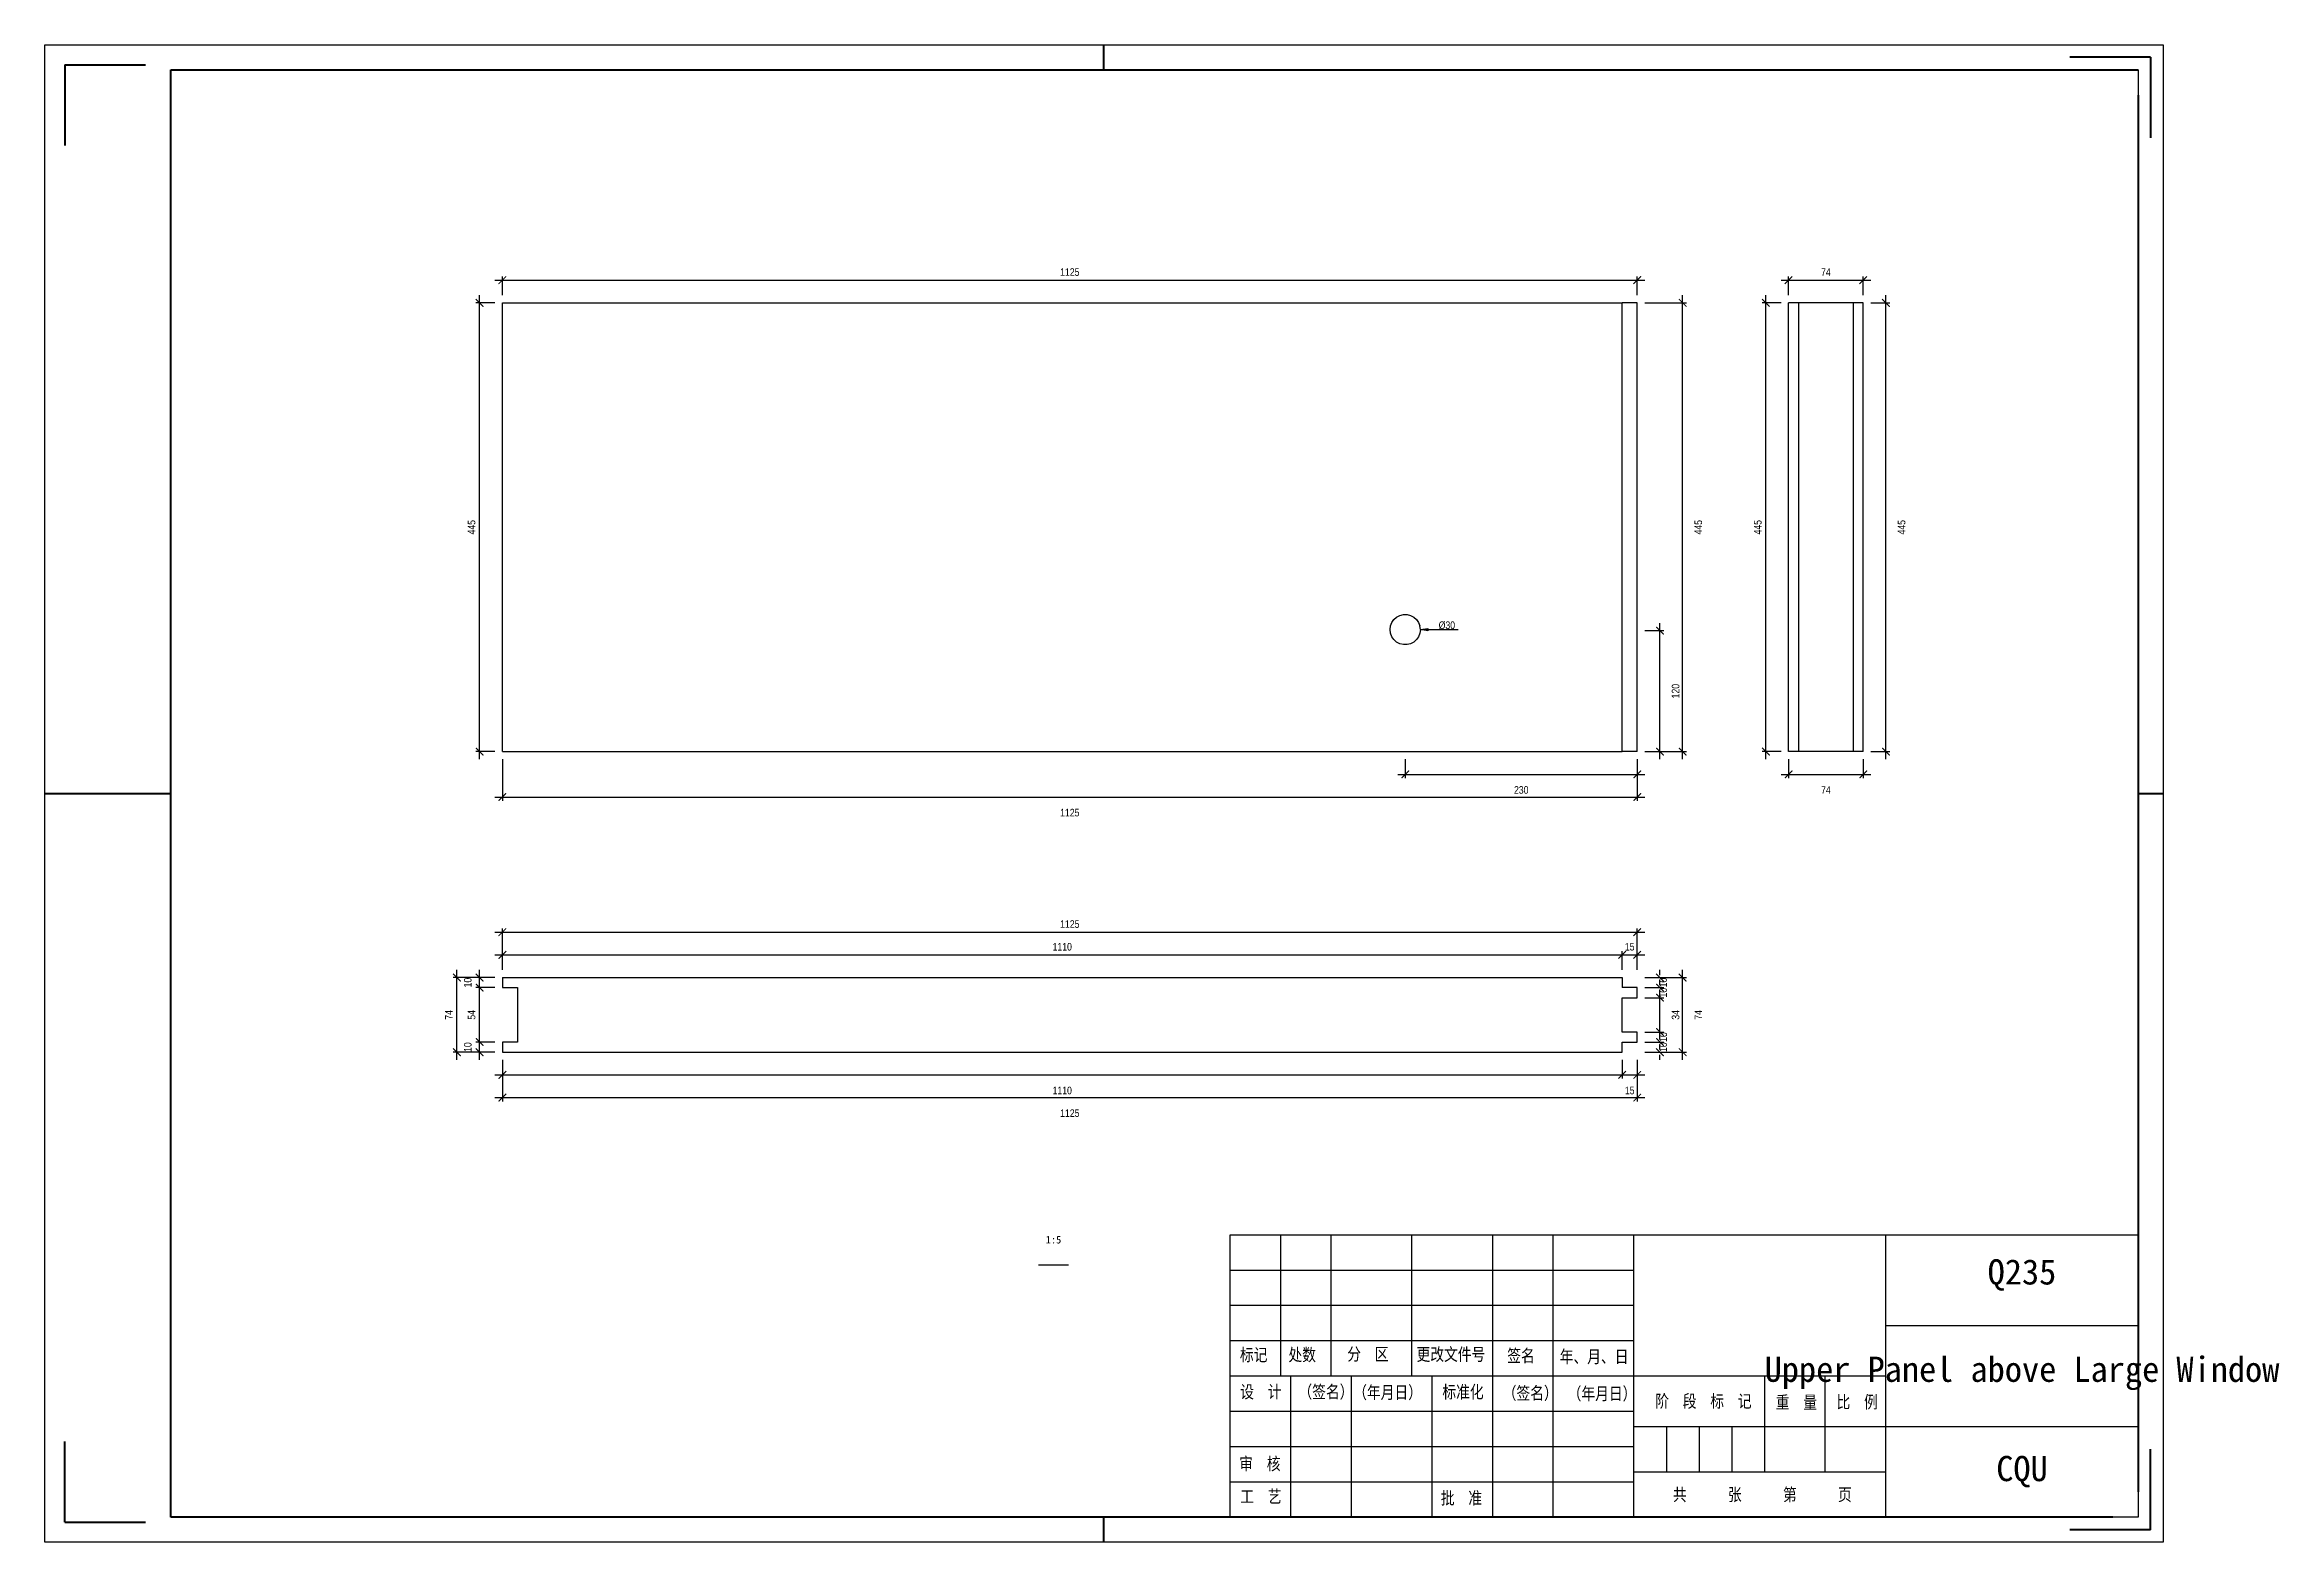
# Model space of a CAD drawing. Header units: millimetres. Extents: x 0 to 1925, y 0 to 4345.
# Drawn here: x 490 to 933, y 4037 to 4334 of the extents above; entities that cross this region are included whole.
import ezdxf

# ---------------------------------------------------------------- set-up
doc = ezdxf.new("R2010")
doc.units = ezdxf.units.MM
doc.layers.add('总内框线', color=7, linetype='Continuous', lineweight=50)
doc.layers.add('总外框线', color=7, linetype='Continuous', lineweight=30)
doc.styles.add('OpenSansCondensed-Light', font='OpenSansCondensed-Light.ttf')
doc.styles.add('陈杰（2）', font='gbenor.shx', dxfattribs={"width": 0.8, "bigfont": 'gbcbig.shx'})
doc.dimstyles.new('EZ_RADIUS', dxfattribs={"dimtxt": 0.25, "dimasz": 0.25, "dimexe": 0.375, "dimexo": 0.125, "dimgap": 0.1, "dimtad": 1, "dimlfac": 100, "dimzin": 12, "dimdsep": 46, "dimtxsty": 'OpenSansCondensed-Light', "dimblk": 'CLOSEDBLANK', "dimcen": 0, "dimazin": 3, "dimtfac": 0.5, "dimtofl": 0, "dimtmove": 1, "dimatfit": 3, "dimarcsym": 0})
doc.dimstyles.new('EZDXF', dxfattribs={"dimtxt": 0.25, "dimasz": 0.175, "dimexe": 0.375, "dimexo": 0.125, "dimgap": 0.1, "dimtad": 1, "dimlfac": 100, "dimzin": 12, "dimdsep": 46, "dimtxsty": 'OpenSansCondensed-Light', "dimblk": 'ARCHTICK', "dimcen": 2.5, "dimazin": 3, "dimtfac": 0.5, "dimtmove": 2, "dimatfit": 3, "dimarcsym": 0})

# ---------------------------------------------------------------- blocks, each defined once
blk = doc.blocks.new('_CLOSED')
at = {"color": 0, "linetype": 'ByBlock'}
blk.add_line((0, 0), (-1, 0), dxfattribs=at)
blk.add_lwpolyline([(-1, 0.16), (0, 0), (-1, -0.16)], close=True, dxfattribs=at)
blk = doc.blocks.new('*D1054')
at = {"transparency": 16777216}
for p, q in [((764.23, 4218), (765.73, 4218)), ((765.73, 4218), (770.23, 4218))]:
    blk.add_line(p, q, dxfattribs=at)
at = {"layer": 'Defpoints', "transparency": 16777216}
for p in [(759.73, 4218), (762.73, 4218)]:
    blk.add_point(p, dxfattribs=at)
at = {"transparency": 16777216, "xscale": 1.5, "yscale": 1.5, "rotation": 179.9999999973622}
blk.add_blockref('_CLOSED', (762.73, 4218), dxfattribs=at)
at = {"transparency": 16777216, "insert": (767.98, 4218.85), "char_height": 1.5, "attachment_point": 5, "style": 'OpenSansCondensed-Light'}
blk.add_mtext('%%c30', dxfattribs=at)
blk = doc.blocks.new('_ARCHTICK')
at = {"color": 0, "linetype": 'ByBlock', "const_width": 0.15}
blk.add_lwpolyline([(-0.5, -0.5), (0.5, 0.5)], dxfattribs=at)

msp = doc.modelspace()

# ---------------------------------------------------------------- linework, layer by layer
for p, q in [((905, 4329), (905, 4144)), ((580.72901, 4282.8), (802.72901, 4282.8)), ((580.72901, 4193.8), (580.72901, 4282.8)), ((802.72901, 4193.8), (802.72901, 4282.8)), ((805.72901, 4282.8), (802.72901, 4282.8)), ((805.72901, 4193.8), (805.72901, 4282.8)), ((837.72901, 4282.8), (835.72901, 4282.8)), ((835.72901, 4193.8), (835.72901, 4282.8)), ((837.72901, 4193.8), (837.72901, 4282.8)), ((848.52901, 4282.8), (837.72901, 4282.8)), ((850.52901, 4282.8), (848.52901, 4282.8)), ((848.52901, 4282.8), (848.52901, 4193.8)), ((850.52901, 4193.8), (850.52901, 4282.8)), ((756.72901, 4218), (756.80901, 4218.72)), ((756.80901, 4217.28), (756.72901, 4218)), ((756.80901, 4218.72), (757.06901, 4219.4)), ((757.06901, 4219.4), (757.48901, 4219.98)), ((757.48901, 4219.98), (758.02901, 4220.46)), ((758.02901, 4220.46), (758.66901, 4220.8)), ((758.66901, 4220.8), (759.36901, 4220.98)), ((759.36901, 4220.98), (760.08901, 4220.98)), ((760.08901, 4220.98), (760.78901, 4220.8)), ((760.78901, 4220.8), (761.42901, 4220.46)), ((761.42901, 4220.46), (761.96901, 4219.98)), ((761.96901, 4219.98), (762.38901, 4219.4)), ((762.38901, 4219.4), (762.64901, 4218.72)), ((762.72901, 4218), (762.64901, 4218.72)), ((762.72901, 4218), (762.64901, 4217.28)), ((757.06901, 4216.6), (756.80901, 4217.28)), ((757.48901, 4216.02), (757.06901, 4216.6)), ((758.02901, 4215.54), (757.48901, 4216.02)), ((758.66901, 4215.2), (758.02901, 4215.54)), ((759.36901, 4215.02), (758.66901, 4215.2)), ((760.08901, 4215.02), (759.36901, 4215.02)), ((760.78901, 4215.2), (760.08901, 4215.02)), ((761.42901, 4215.54), (760.78901, 4215.2)), ((761.96901, 4216.02), (761.42901, 4215.54)), ((762.38901, 4216.6), (761.96901, 4216.02)), ((762.64901, 4217.28), (762.38901, 4216.6)), ((580.72901, 4193.8), (802.72901, 4193.8)), ((805.72901, 4193.8), (802.72901, 4193.8)), ((837.72901, 4193.8), (835.72901, 4193.8)), ((848.52901, 4193.8), (837.72901, 4193.8)), ((850.52901, 4193.8), (848.52901, 4193.8)), ((580.72901, 4149), (802.72901, 4149)), ((580.72901, 4149), (580.72901, 4147)), ((580.72901, 4147), (583.72901, 4147)), ((583.72901, 4147), (583.72901, 4136.2)), ((802.72901, 4149), (802.72901, 4147)), ((805.72901, 4147), (802.72901, 4147)), ((805.72901, 4145), (805.72901, 4147)), ((802.72901, 4145), (805.72901, 4145)), ((802.72901, 4138.2), (802.72901, 4145)), ((805.72901, 4138.2), (802.72901, 4138.2)), ((805.72901, 4136.2), (805.72901, 4138.2)), ((583.72901, 4136.2), (580.72901, 4136.2)), ((580.72901, 4136.2), (580.72901, 4134.2)), ((580.72901, 4134.2), (802.72901, 4134.2)), ((802.72901, 4136.2), (805.72901, 4136.2)), ((802.72901, 4134.2), (802.72901, 4136.2)), ((725, 4098), (905, 4098)), ((725, 4042), (725, 4098)), ((735, 4098), (735, 4070)), ((745, 4098), (745, 4070)), ((761, 4098), (761, 4070)), ((777, 4098), (777, 4070)), ((789, 4098), (789, 4042)), ((805, 4098), (805, 4042)), ((855, 4042), (855, 4098)), ((905, 4098), (905, 4042)), ((687, 4092), (693, 4092)), ((725, 4091), (805, 4091)), ((725, 4084), (805, 4084)), ((725, 4077), (805, 4077)), ((855, 4080), (905, 4080)), ((725, 4070), (855, 4070)), ((737, 4070), (737, 4042)), ((749, 4070), (749, 4042)), ((765, 4070), (765, 4042)), ((777, 4070), (777, 4042)), ((831, 4051), (831, 4070)), ((843, 4051), (843, 4070)), ((725, 4063), (805, 4063)), ((805, 4060), (855, 4060)), ((811.5, 4060), (811.5, 4051)), ((818, 4060), (818, 4051)), ((824.5, 4060), (824.5, 4051)), ((855, 4060), (905, 4060)), ((725, 4056), (805, 4056)), ((805, 4051), (855, 4051)), ((725, 4049), (805, 4049)), ((905, 4042), (725, 4042))]:
    msp.add_line(p, q)
at = {"layer": '总内框线'}
for p, q in [((700, 4329), (700, 4334)), ((494, 4330), (494, 4314)), ((494, 4330), (510, 4330)), ((515, 4042), (515, 4329)), ((515, 4329), (905, 4329)), ((907.5, 4331.5), (891.5, 4331.5)), ((907.5, 4331.5), (907.5, 4315.5)), ((905, 4324), (905, 4047)), ((490, 4185.5), (515, 4185.5)), ((905, 4185.5), (910, 4185.5)), ((494, 4041), (494, 4057)), ((907.5, 4039.5), (907.5, 4055.5)), ((494, 4041), (510, 4041)), ((900, 4042), (515, 4042)), ((700, 4037), (700, 4042)), ((907.5, 4039.5), (891.5, 4039.5))]:
    msp.add_line(p, q, dxfattribs=at)
at = {"layer": '总外框线'}
for p, q in [((490, 4037), (490, 4334)), ((490, 4334), (910, 4334)), ((910, 4334), (910, 4037)), ((910, 4037), (490, 4037))]:
    msp.add_line(p, q, dxfattribs=at)

# ---------------------------------------------------------------- texts
at = {"attachment_point": 5}
for s, insert, char_height in [('1:5', (690, 4097), 1.5), ('Q235', (882, 4090), 5), ('Upper Panel above Large Window', (882, 4070.5), 5), ('CQU', (882, 4051), 5)]:
    msp.add_mtext(s, dxfattribs=dict(at, insert=insert, char_height=char_height))
at = {"char_height": 2.5, "width": 93.0192856, "attachment_point": 1, "style": '陈杰（2）'}
for s, insert in [('{\\fSimSun|b0|i0|c134|p2;标记}', (726.95482, 4075.44053)), ('{\\fSimSun|b0|i0|c134|p2;处数}', (736.57596, 4075.45543)), ('{\\fSimSun|b0|i0|c134|p2;分\u3000区}', (748.23692, 4075.57959)), ('{\\fSimSun|b0|i0|c134|p2;更改文件号}', (761.97169, 4075.52496)), ('{\\fSimSun|b0|i0|c134|p2;签名}', (779.95608, 4075.2667)), ('{\\fSimSun|b0|i0|c134|p2;年、月、日}', (790.35064, 4075.07301)), ('{\\fSimSun|b0|i0|c134|p2;设\u3000计}', (727.01432, 4068.10007)), ('{\\fSimSun|b0|i0|c134|p2;（签名）}', (738.55629, 4068.10007)), ('{\\fSimSun|b0|i0|c134|p2;\u3000（年月日）}', (746.68156, 4067.98584)), ('{\\fSimSun|b0|i0|c134|p2;标准化}', (767.08823, 4068.08517)), ('{\\fSimSun|b0|i0|c134|p2;（签名）}', (779.05516, 4067.83685)), ('{\\fSimSun|b0|i0|c134|p2;（年月日）}', (791.923, 4067.73752)), ('{\\fSimSun|b0|i0|c134|p2;阶\u3000段\u3000标\u3000记}', (809.30395, 4066.25254)), ('{\\fSimSun|b0|i0|c134|p2;重\u3000量}', (833.18681, 4066.02408)), ('{\\fSimSun|b0|i0|c134|p2;比\u3000例}', (845.23873, 4066.09361)), ('{\\fSimSun|b0|i0|c134|p2;审\u3000核}', (726.81034, 4053.83138)), ('{\\fSimSun|b0|i0|c134|p2;工\u3000艺}', (727.01432, 4047.34515)), ('{\\fSimSun|b0|i0|c134|p2;批\u3000准}', (766.78226, 4047.0273)), ('{\\fSimSun|b0|i0|c134|p2;共\u3000\u3000\u3000张\u3000\u3000\u3000第\u3000\u3000\u3000页}', (812.79713, 4047.72757))]:
    msp.add_mtext(s, dxfattribs=dict(at, insert=insert))

# ---------------------------------------------------------------- dimensions: what is measured, and where the dimension line sits
for base, p1, p2, location, override in [((580.72901, 4287.3), (580.72901, 4282.8), (805.72901, 4282.8), (693.22901, 4288.9), {"dimtxt": 1.5, "dimasz": 1.5, "dimexe": 0.75, "dimexo": 1.5, "dimtad": 1, "dimlfac": 5, "dimblk": 'ARCHTICK', "dimsah": 0, "dimtsz": 0, "dimdle": 1.5, "dimtmove": 2}), ((835.72901, 4287.3), (835.72901, 4282.8), (850.52901, 4282.8), (843.12901, 4288.9), {"dimtxt": 1.5, "dimasz": 1.5, "dimexe": 0.75, "dimexo": 1.5, "dimtad": 1, "dimlfac": 5, "dimblk": 'ARCHTICK', "dimsah": 0, "dimtsz": 0, "dimdle": 1.5, "dimtmove": 2}), ((580.72901, 4184.8), (580.72901, 4193.8), (805.72901, 4193.8), (693.22901, 4181.7), {"dimtxt": 1.5, "dimasz": 1.5, "dimexe": 0.75, "dimexo": 1.5, "dimtad": 4, "dimlfac": 5, "dimblk": 'ARCHTICK', "dimsah": 0, "dimtsz": 0, "dimdle": 1.5, "dimtmove": 2}), ((759.72901, 4189.3), (759.72901, 4193.8), (805.72901, 4193.8), (782.72901, 4186.2), {"dimtxt": 1.5, "dimasz": 1.5, "dimexe": 0.75, "dimexo": 1.5, "dimtad": 4, "dimlfac": 5, "dimblk": 'ARCHTICK', "dimsah": 0, "dimtsz": 0, "dimdle": 1.5, "dimtmove": 2}), ((835.72901, 4189.3), (835.72901, 4193.8), (850.52901, 4193.8), (843.12901, 4186.2), {"dimtxt": 1.5, "dimasz": 1.5, "dimexe": 0.75, "dimexo": 1.5, "dimtad": 4, "dimlfac": 5, "dimblk": 'ARCHTICK', "dimsah": 0, "dimtsz": 0, "dimdle": 1.5, "dimtmove": 2}), ((580.72901, 4158), (580.72901, 4149), (805.72901, 4149), (693.22901, 4159.6), {"dimtxt": 1.5, "dimasz": 1.5, "dimexe": 0.75, "dimexo": 1.5, "dimtad": 1, "dimlfac": 5, "dimblk": 'ARCHTICK', "dimsah": 0, "dimtsz": 0, "dimdle": 1.5, "dimtmove": 2}), ((580.72901, 4153.5), (580.72901, 4149), (802.72901, 4149), (691.72901, 4155.1), {"dimtxt": 1.5, "dimasz": 1.5, "dimexe": 0.75, "dimexo": 1.5, "dimtad": 1, "dimlfac": 5, "dimblk": 'ARCHTICK', "dimsah": 0, "dimtsz": 0, "dimdle": 1.5, "dimtmove": 2}), ((802.72901, 4153.5), (802.72901, 4149), (805.72901, 4149), (804.22901, 4155.1), {"dimtxt": 1.5, "dimasz": 1.5, "dimexe": 0.75, "dimexo": 1.5, "dimtad": 1, "dimlfac": 5, "dimblk": 'ARCHTICK', "dimsah": 0, "dimtsz": 0, "dimdle": 1.5, "dimtmove": 2}), ((580.72901, 4129.7), (580.72901, 4134.2), (802.72901, 4134.2), (691.72901, 4126.6), {"dimtxt": 1.5, "dimasz": 1.5, "dimexe": 0.75, "dimexo": 1.5, "dimtad": 4, "dimlfac": 5, "dimblk": 'ARCHTICK', "dimsah": 0, "dimtsz": 0, "dimdle": 1.5, "dimtmove": 2}), ((580.72901, 4125.2), (580.72901, 4134.2), (805.72901, 4134.2), (693.22901, 4122.1), {"dimtxt": 1.5, "dimasz": 1.5, "dimexe": 0.75, "dimexo": 1.5, "dimtad": 4, "dimlfac": 5, "dimblk": 'ARCHTICK', "dimsah": 0, "dimtsz": 0, "dimdle": 1.5, "dimtmove": 2}), ((802.72901, 4129.7), (802.72901, 4134.2), (805.72901, 4134.2), (804.22901, 4126.6), {"dimtxt": 1.5, "dimasz": 1.5, "dimexe": 0.75, "dimexo": 1.5, "dimtad": 4, "dimlfac": 5, "dimblk": 'ARCHTICK', "dimsah": 0, "dimtsz": 0, "dimdle": 1.5, "dimtmove": 2})]:
    msp.add_linear_dim(base=base, p1=p1, p2=p2, location=location, dimstyle='EZDXF', override=override).render()
for base, p1, p2, location, override in [((576.22901, 4193.8), (580.72901, 4193.8), (580.72901, 4282.8), (574.62901, 4238.3), {"dimtxt": 1.5, "dimasz": 1.5, "dimexe": 0.75, "dimexo": 1.5, "dimtad": 1, "dimlfac": 5, "dimblk": 'ARCHTICK', "dimsah": 0, "dimtsz": 0, "dimdle": 1.5, "dimtmove": 2}), ((814.72901, 4193.8), (805.72901, 4193.8), (805.72901, 4282.8), (817.82901, 4238.3), {"dimtxt": 1.5, "dimasz": 1.5, "dimexe": 0.75, "dimexo": 1.5, "dimtad": 4, "dimlfac": 5, "dimblk": 'ARCHTICK', "dimsah": 0, "dimtsz": 0, "dimdle": 1.5, "dimtmove": 2}), ((831.22901, 4193.8), (835.72901, 4193.8), (835.72901, 4282.8), (829.62901, 4238.3), {"dimtxt": 1.5, "dimasz": 1.5, "dimexe": 0.75, "dimexo": 1.5, "dimtad": 1, "dimlfac": 5, "dimblk": 'ARCHTICK', "dimsah": 0, "dimtsz": 0, "dimdle": 1.5, "dimtmove": 2}), ((855.02901, 4193.8), (850.52901, 4193.8), (850.52901, 4282.8), (858.12901, 4238.3), {"dimtxt": 1.5, "dimasz": 1.5, "dimexe": 0.75, "dimexo": 1.5, "dimtad": 4, "dimlfac": 5, "dimblk": 'ARCHTICK', "dimsah": 0, "dimtsz": 0, "dimdle": 1.5, "dimtmove": 2}), ((810.22901, 4193.8), (805.72901, 4193.8), (805.72901, 4217.8), (813.32901, 4205.8), {"dimtxt": 1.5, "dimasz": 1.5, "dimexe": 0.75, "dimexo": 1.5, "dimtad": 4, "dimlfac": 5, "dimblk": 'ARCHTICK', "dimsah": 0, "dimtsz": 0, "dimdle": 1.5, "dimtmove": 2}), ((571.72901, 4134.2), (580.72901, 4134.2), (580.72901, 4149), (570.12901, 4141.6), {"dimtxt": 1.5, "dimasz": 1.5, "dimexe": 0.75, "dimexo": 1.5, "dimtad": 1, "dimlfac": 5, "dimblk": 'ARCHTICK', "dimsah": 0, "dimtsz": 0, "dimdle": 1.5, "dimtmove": 2}), ((576.22901, 4147), (580.72901, 4147), (580.72901, 4149), (573.87901, 4148), {"dimtxt": 1.5, "dimasz": 1.5, "dimexe": 0.75, "dimexo": 1.5, "dimtad": 1, "dimlfac": 5, "dimblk": 'ARCHTICK', "dimsah": 0, "dimtsz": 0, "dimdle": 1.5, "dimtmove": 2}), ((576.22901, 4136.2), (580.72901, 4136.2), (580.72901, 4147), (574.62901, 4141.6), {"dimtxt": 1.5, "dimasz": 1.5, "dimexe": 0.75, "dimexo": 1.5, "dimtad": 1, "dimlfac": 5, "dimblk": 'ARCHTICK', "dimsah": 0, "dimtsz": 0, "dimdle": 1.5, "dimtmove": 2}), ((810.22901, 4147), (805.72901, 4147), (805.72901, 4149), (810.87901, 4148), {"dimtxt": 1.5, "dimasz": 1.5, "dimexe": 0.75, "dimexo": 1.5, "dimtad": 4, "dimlfac": 5, "dimblk": 'ARCHTICK', "dimsah": 0, "dimtsz": 0, "dimdle": 1.5, "dimtmove": 2}), ((814.72901, 4134.2), (805.72901, 4134.2), (805.72901, 4149), (817.82901, 4141.6), {"dimtxt": 1.5, "dimasz": 1.5, "dimexe": 0.75, "dimexo": 1.5, "dimtad": 4, "dimlfac": 5, "dimblk": 'ARCHTICK', "dimsah": 0, "dimtsz": 0, "dimdle": 1.5, "dimtmove": 2}), ((810.22901, 4145), (805.72901, 4145), (805.72901, 4147), (810.87901, 4146), {"dimtxt": 1.5, "dimasz": 1.5, "dimexe": 0.75, "dimexo": 1.5, "dimtad": 4, "dimlfac": 5, "dimblk": 'ARCHTICK', "dimsah": 0, "dimtsz": 0, "dimdle": 1.5, "dimtmove": 2}), ((810.22901, 4138.2), (805.72901, 4138.2), (805.72901, 4145), (813.32901, 4141.6), {"dimtxt": 1.5, "dimasz": 1.5, "dimexe": 0.75, "dimexo": 1.5, "dimtad": 4, "dimlfac": 5, "dimblk": 'ARCHTICK', "dimsah": 0, "dimtsz": 0, "dimdle": 1.5, "dimtmove": 2}), ((810.22901, 4136.2), (805.72901, 4136.2), (805.72901, 4138.2), (810.87901, 4137.2), {"dimtxt": 1.5, "dimasz": 1.5, "dimexe": 0.75, "dimexo": 1.5, "dimtad": 4, "dimlfac": 5, "dimblk": 'ARCHTICK', "dimsah": 0, "dimtsz": 0, "dimdle": 1.5, "dimtmove": 2}), ((576.22901, 4134.2), (580.72901, 4134.2), (580.72901, 4136.2), (573.87901, 4135.2), {"dimtxt": 1.5, "dimasz": 1.5, "dimexe": 0.75, "dimexo": 1.5, "dimtad": 1, "dimlfac": 5, "dimblk": 'ARCHTICK', "dimsah": 0, "dimtsz": 0, "dimdle": 1.5, "dimtmove": 2}), ((810.22901, 4134.2), (805.72901, 4134.2), (805.72901, 4136.2), (810.87901, 4135.2), {"dimtxt": 1.5, "dimasz": 1.5, "dimexe": 0.75, "dimexo": 1.5, "dimtad": 4, "dimlfac": 5, "dimblk": 'ARCHTICK', "dimsah": 0, "dimtsz": 0, "dimdle": 1.5, "dimtmove": 2})]:
    msp.add_linear_dim(base=base, p1=p1, p2=p2, angle=90, location=location, dimstyle='EZDXF', override=override).render()
dim = msp.add_diameter_dim_2p(p1=(756.73072, 4218), p2=(762.72729, 4218), text='30', dimstyle='EZ_RADIUS', override={"dimtxt": 1.5, "dimasz": 1.5, "dimexe": 0.75, "dimtad": 1, "dimtoh": 1, "dimlfac": 5, "dimblk": 'CLOSED', "dimsah": 0, "dimtsz": 0})
dim.commit()
dim.dimension.update_dxf_attribs({"geometry": '*D1054', "text_midpoint": (765.72729, 4218)})

doc.saveas('drawing.dxf')
